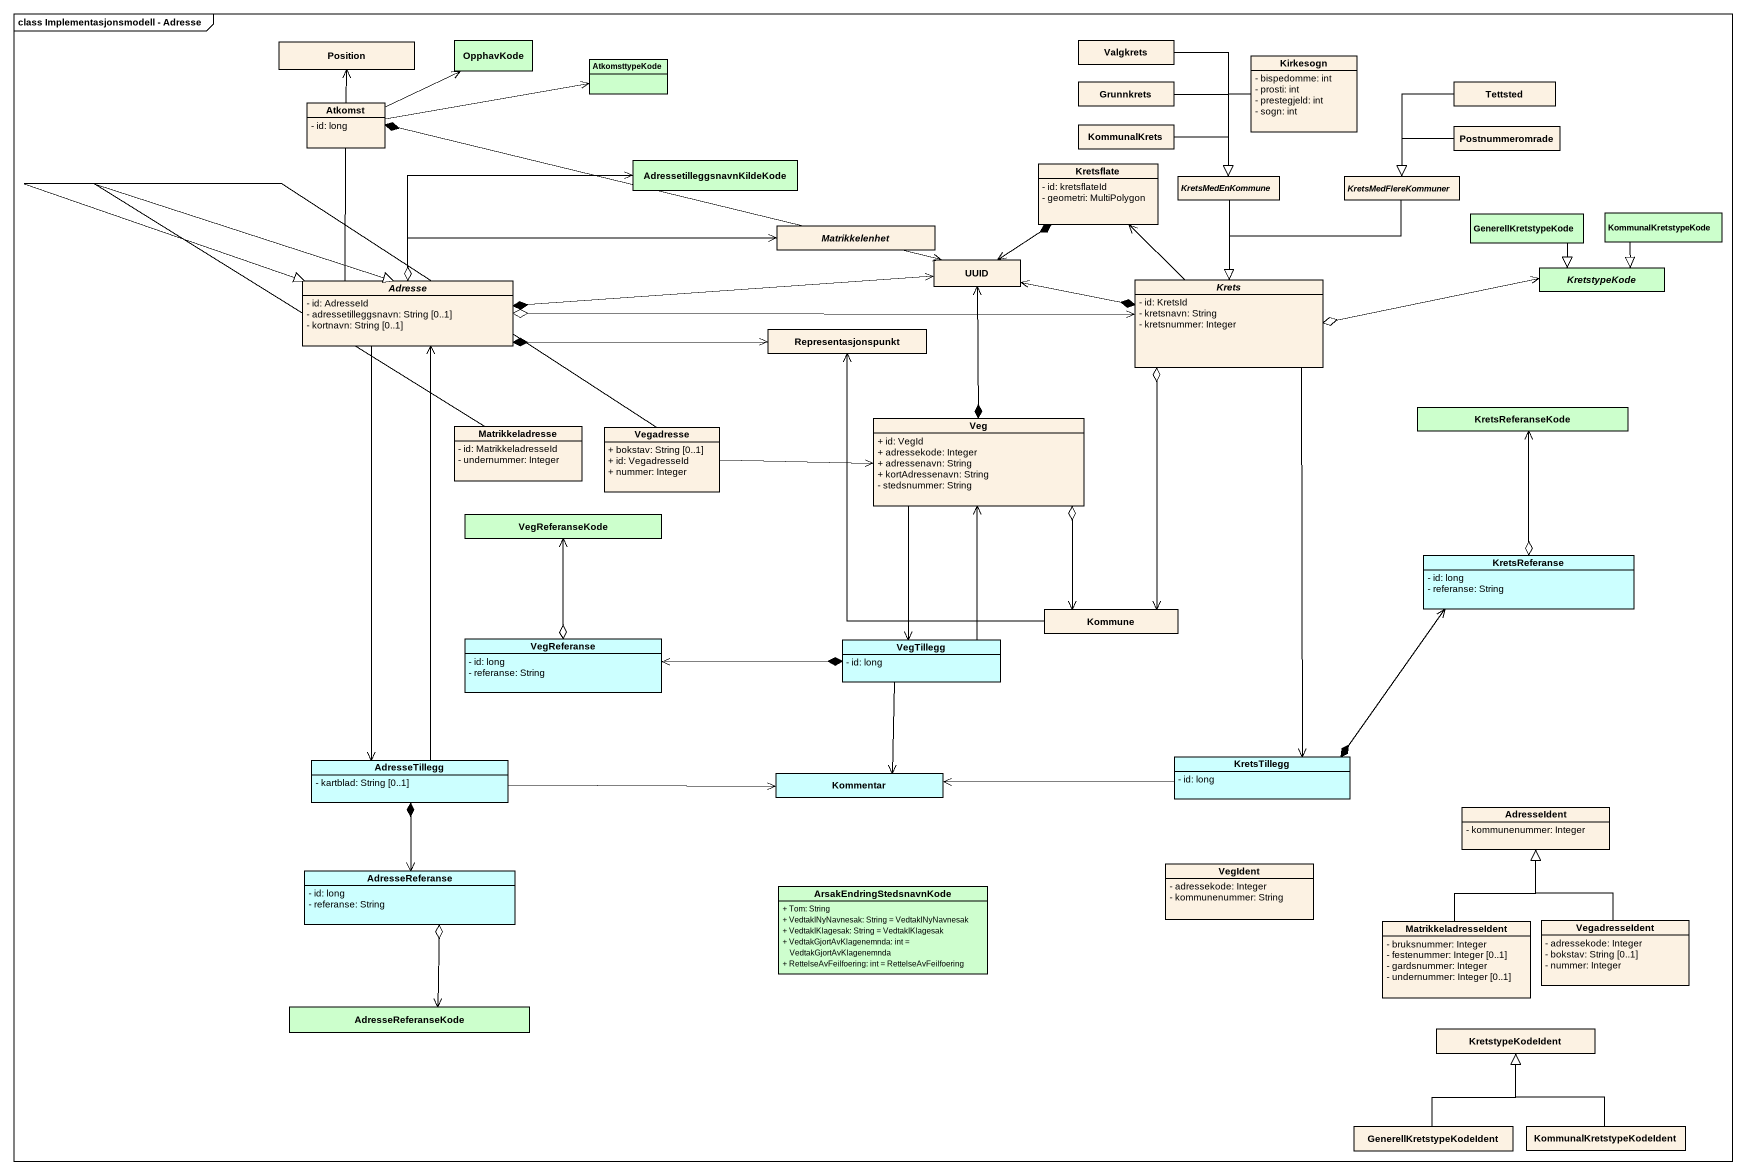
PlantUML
@startuml
mainframe class Implementasjonsmodell - Adresse
hide circle
hide empty members
skinparam classAttributeIconSize 0
class Position
class OpphavKode #CCFFCC
class AtkomsttypeKode #CCFFCC
class Valgkrets
class Kirkesogn {
  - bispedomme: int
  - prosti: int
  - prestegjeld: int
  - sogn: int
}
class Atkomst {
  - id: long
}
class Grunnkrets
class Tettsted
class KommunalKrets
class Postnummeromrade
class AdressetilleggsnavnKildeKode #CCFFCC
class Kretsflate {
  - id: kretsflateId
  - geometri: MultiPolygon
}
abstract class KretsMedEnKommune
abstract class KretsMedFlereKommuner
abstract class Matrikkelenhet
class GenerellKretstypeKode #CCFFCC
class KommunalKretstypeKode #CCFFCC
class UUID
abstract class KretstypeKode #CCFFCC
abstract class Adresse {
  - id: AdresseId
  - adressetilleggsnavn: String [0..1]
  - kortnavn: String [0..1]
}
abstract class Krets {
  - id: KretsId
  - kretsnavn: String
  - kretsnummer: Integer
}
class Representasjonspunkt
class Matrikkeladresse {
  - id: MatrikkeladresseId
  - undernummer: Integer
}
class Vegadresse {
  + bokstav: String [0..1]
  + id: VegadresseId
  + nummer: Integer
}
class Veg {
  + id: VegId
  + adressekode: Integer
  + adressenavn: String
  + kortAdressenavn: String
  - stedsnummer: String
}
class KretsReferanseKode #CCFFCC
class VegReferanseKode #CCFFCC
class KretsReferanse #CCFFFF {
  - id: long
  - referanse: String
}
class Kommune
class VegReferanse #CCFFFF {
  - id: long
  - referanse: String
}
class VegTillegg #CCFFFF {
  - id: long
}
class AdresseTillegg #CCFFFF {
  - kartblad: String [0..1]
}
class Kommentar #CCFFFF
class KretsTillegg #CCFFFF {
  - id: long
}
class AdresseIdent {
  - kommunenummer: Integer
}
class AdresseReferanse #CCFFFF {
  - id: long
  - referanse: String
}
class ArsakEndringStedsnavnKode #CEFECE {
  + Tom: String
  + VedtakINyNavnesak: String = VedtakINyNavnesak
  + VedtakIKlagesak: String = VedtakIKlagesak
  + VedtakGjortAvKlagenemnda: int = VedtakGjortAvKlagenemnda
  + RettelseAvFeilfoering: int = RettelseAvFeilfoering
}
class VegIdent {
  - adressekode: Integer
  - kommunenummer: String
}
class MatrikkeladresseIdent {
  - bruksnummer: Integer
  - festenummer: Integer [0..1]
  - gardsnummer: Integer
  - undernummer: Integer [0..1]
}
class VegadresseIdent {
  - adressekode: Integer
  - bokstav: String [0..1]
  - nummer: Integer
}
class AdresseReferanseKode #CCFFCC
class KretstypeKodeIdent
class GenerellKretstypeKodeIdent
class KommunalKretstypeKodeIdent
Valgkrets --|> KretsMedEnKommune
Kirkesogn --|> KretsMedEnKommune
Atkomst -up-> Position
Atkomst -right-> OpphavKode
Atkomst -right-> AtkomsttypeKode
Grunnkrets --|> KretsMedEnKommune
Tettsted --|> KretsMedFlereKommuner
KommunalKrets -right-|> KretsMedEnKommune
Postnummeromrade -left-|> KretsMedFlereKommuner
KretsMedEnKommune --|> Krets
KretsMedFlereKommuner --|> Krets
GenerellKretstypeKode --|> KretstypeKode
KommunalKretstypeKode --|> KretstypeKode
UUID <-left-* Atkomst
UUID <-up-* Kretsflate
UUID <-left-* Adresse
UUID <-right-* Krets
UUID <--* Veg
Adresse -up- Atkomst
Adresse o-right-> AdressetilleggsnavnKildeKode
Adresse o-right-> Matrikkelenhet
Adresse o-right-> Krets
Adresse *-right-> Representasjonspunkt
Adresse --> AdresseTillegg
Krets -up-> Kretsflate
Krets o-right-> KretstypeKode
Krets o--> Kommune
Krets --> KretsTillegg
Matrikkeladresse -up-|> Adresse
Vegadresse -left-|> Adresse
Vegadresse -right-> Veg
Veg o--> Kommune
Veg --> VegTillegg
KretsReferanse o-up-> KretsReferanseKode
Kommune -up-> Representasjonspunkt
VegReferanse o-up-> VegReferanseKode
VegTillegg -up-> Veg
VegTillegg *-left-> VegReferanse
VegTillegg --> Kommentar
AdresseTillegg -up-> Adresse
AdresseTillegg -right-> Kommentar
AdresseTillegg *--> AdresseReferanse
KretsTillegg *-up-> KretsReferanse
KretsTillegg -left-> Kommentar
AdresseReferanse o--> AdresseReferanseKode
MatrikkeladresseIdent -up-|> AdresseIdent
VegadresseIdent -up-|> AdresseIdent
GenerellKretstypeKodeIdent -up-|> KretstypeKodeIdent
KommunalKretstypeKodeIdent -up-|> KretstypeKodeIdent
@enduml
